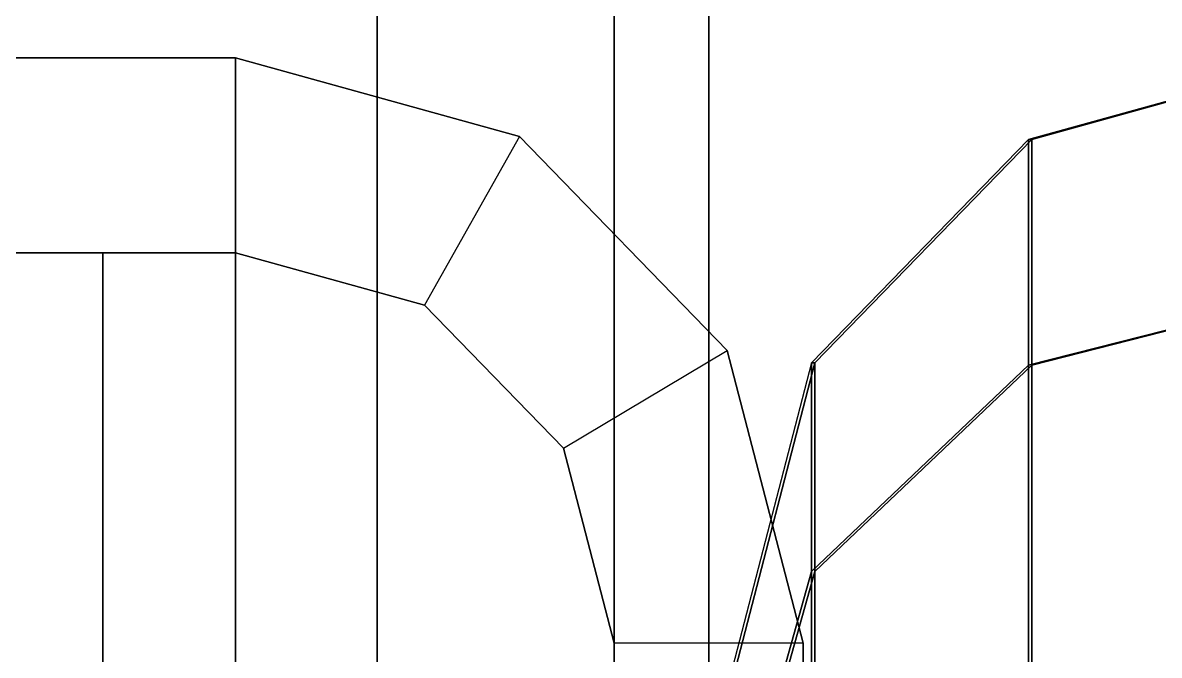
# Model space of a CAD drawing. Extents: x -5 to 335, y -500 to 0.
# Drawn here: x 138.45 to 161.76, y -47.25 to -34.28 of the extents above; entities that cross this region are included whole.
import ezdxf

# ---------------------------------------------------------------- set-up
doc = ezdxf.new("R2010")
doc.units = 0
doc.header["$MEASUREMENT"] = 0
doc.layers.add('ACESSORIO', color=7, linetype='CONTINUOUS')

msp = doc.modelspace()

# ---------------------------------------------------------------- linework, layer by layer
at = {"layer": 'ACESSORIO'}
for points in [[(150.58, -500, 56.98), (145.72, -500, 56.98), (145.72, 0, 56.98), (150.58, 0, 56.98)], [(150.58, -500, 54.94), (145.72, -500, 54.94), (145.72, 0, 54.94), (150.58, 0, 54.94)], [(145.72, 0, 56.98), (145.72, 0, 54.94), (145.72, -500, 54.94), (145.72, -500, 56.98)], [(145.72, 0, 4.07), (145.72, 0, 6.1), (145.72, -500, 6.1), (145.72, -500, 4.07)], [(150.58, -500, 6.1), (145.72, -500, 6.1), (145.72, 0, 6.1), (150.58, 0, 6.1)], [(150.58, -500, 4.07), (145.72, -500, 4.07), (145.72, 0, 4.07), (150.58, 0, 4.07)], [(152.52, -500, 56.98), (150.58, -500, 56.98), (150.58, 0, 56.98), (152.52, 0, 56.98)], [(150.58, -500, 4.07), (152.52, -500, 4.07), (152.52, 0, 4.07), (150.58, 0, 4.07)], [(150.58, -500, 56.98), (150.58, -500, 4.07), (150.58, 0, 4.07), (150.58, 0, 56.98)], [(152.52, -500, 4.07), (150.58, -500, 4.07), (150.58, 0, 4.07), (152.52, 0, 4.07)], [(152.52, -500, 56.98), (152.52, -500, 4.07), (152.52, 0, 4.07), (152.52, 0, 56.98)], [(6.81, -35, 122.09), (142.81, -35, 122.09), (142.81, -35, 126.16), (6.81, -35, 126.16)], [(142.81, -39, 122.09), (6.81, -39, 122.09), (6.81, -35, 122.09), (142.81, -35, 122.09)], [(6.81, -39, 126.16), (6.81, -35, 126.16), (142.81, -35, 126.16), (142.81, -39, 126.16)], [(6.81, -35, 170.93), (142.81, -35, 170.93), (142.81, -35, 175), (6.81, -35, 175)], [(142.81, -39, 170.93), (6.81, -39, 170.93), (6.81, -35, 170.93), (142.81, -35, 170.93)], [(6.81, -39, 175), (6.81, -35, 175), (142.81, -35, 175), (142.81, -39, 175)], [(6.81, -39, 223.84), (6.81, -35, 223.84), (142.81, -35, 223.84), (142.81, -39, 223.84)], [(142.81, -39, 219.77), (6.81, -39, 219.77), (6.81, -35, 219.77), (142.81, -35, 219.77)], [(6.81, -35, 219.77), (142.81, -35, 219.77), (142.81, -35, 223.84), (6.81, -35, 223.84)], [(6.81, -39, 495.49), (6.81, -35, 495.49), (142.81, -35, 495.49), (142.81, -39, 495.49)], [(6.81, -35, 442.59), (142.81, -35, 442.59), (142.81, -35, 446.66), (6.81, -35, 446.66)], [(142.81, -39, 442.59), (6.81, -39, 442.59), (6.81, -35, 442.59), (142.81, -35, 442.59)], [(6.81, -39, 446.66), (6.81, -35, 446.66), (142.81, -35, 446.66), (142.81, -39, 446.66)], [(142.81, -39, 491.42), (6.81, -39, 491.42), (6.81, -35, 491.42), (142.81, -35, 491.42)], [(6.81, -35, 491.42), (142.81, -35, 491.42), (142.81, -35, 495.49), (6.81, -35, 495.49)], [(6.81, -39, 544.33), (6.81, -35, 544.33), (142.81, -35, 544.33), (142.81, -39, 544.33)], [(142.81, -39, 540.26), (6.81, -39, 540.26), (6.81, -35, 540.26), (142.81, -35, 540.26)], [(6.81, -35, 540.26), (142.81, -35, 540.26), (142.81, -35, 544.33), (6.81, -35, 544.33)], [(6.81, -39, 767.15), (6.81, -35, 767.15), (142.81, -35, 767.15), (142.81, -39, 767.15)], [(142.81, -39, 763.08), (6.81, -39, 763.08), (6.81, -35, 763.08), (142.81, -35, 763.08)], [(6.81, -35, 763.08), (142.81, -35, 763.08), (142.81, -35, 767.15), (6.81, -35, 767.15)], [(6.81, -35, 860.76), (142.81, -35, 860.76), (142.81, -35, 864.83), (6.81, -35, 864.83)], [(142.81, -39, 860.76), (6.81, -39, 860.76), (6.81, -35, 860.76), (142.81, -35, 860.76)], [(6.81, -39, 864.83), (6.81, -35, 864.83), (142.81, -35, 864.83), (142.81, -39, 864.83)], [(6.81, -35, 811.92), (142.81, -35, 811.92), (142.81, -35, 815.99), (6.81, -35, 815.99)], [(142.81, -39, 811.92), (6.81, -39, 811.92), (6.81, -35, 811.92), (142.81, -35, 811.92)], [(6.81, -39, 815.99), (6.81, -35, 815.99), (142.81, -35, 815.99), (142.81, -39, 815.99)], [(6.81, -39, 1136.48), (6.81, -35, 1136.48), (142.81, -35, 1136.48), (142.81, -39, 1136.48)], [(142.81, -39, 1132.41), (6.81, -39, 1132.41), (6.81, -35, 1132.41), (142.81, -35, 1132.41)], [(6.81, -35, 1132.41), (142.81, -35, 1132.41), (142.81, -35, 1136.48), (6.81, -35, 1136.48)], [(6.81, -35, 1083.58), (142.81, -35, 1083.58), (142.81, -35, 1087.65), (6.81, -35, 1087.65)], [(142.81, -39, 1083.58), (6.81, -39, 1083.58), (6.81, -35, 1083.58), (142.81, -35, 1083.58)], [(6.81, -39, 1087.65), (6.81, -35, 1087.65), (142.81, -35, 1087.65), (142.81, -39, 1087.65)], [(6.81, -39, 1185.32), (6.81, -35, 1185.32), (142.81, -35, 1185.32), (142.81, -39, 1185.32)], [(142.81, -39, 1181.25), (6.81, -39, 1181.25), (6.81, -35, 1181.25), (142.81, -35, 1181.25)], [(6.81, -35, 1181.25), (142.81, -35, 1181.25), (142.81, -35, 1185.32), (6.81, -35, 1185.32)], [(6.81, -35, 1505.81), (142.81, -35, 1505.81), (142.81, -35, 1509.88), (6.81, -35, 1509.88)], [(142.81, -39, 1505.81), (6.81, -39, 1505.81), (6.81, -35, 1505.81), (142.81, -35, 1505.81)], [(6.81, -39, 1509.88), (6.81, -35, 1509.88), (142.81, -35, 1509.88), (142.81, -39, 1509.88)], [(6.81, -39, 1412.21), (6.81, -35, 1412.21), (142.81, -35, 1412.21), (142.81, -39, 1412.21)], [(142.81, -39, 1408.14), (6.81, -39, 1408.14), (6.81, -35, 1408.14), (142.81, -35, 1408.14)], [(6.81, -35, 1408.14), (142.81, -35, 1408.14), (142.81, -35, 1412.21), (6.81, -35, 1412.21)], [(6.81, -35, 1456.98), (142.81, -35, 1456.98), (142.81, -35, 1461.05), (6.81, -35, 1461.05)], [(142.81, -39, 1456.98), (6.81, -39, 1456.98), (6.81, -35, 1456.98), (142.81, -35, 1456.98)], [(6.81, -39, 1461.05), (6.81, -35, 1461.05), (142.81, -35, 1461.05), (142.81, -39, 1461.05)], [(142.81, -35, 122.09), (142.81, -35, 126.16), (148.64, -36.61, 126.16), (148.64, -36.61, 122.09)], [(148.64, -36.61, 122.09), (146.69, -40.07, 122.09), (142.81, -39, 122.09), (142.81, -35, 122.09)], [(148.64, -36.61, 126.16), (146.69, -40.07, 126.16), (142.81, -39, 126.16), (142.81, -35, 126.16)], [(142.81, -35, 170.93), (142.81, -35, 175), (148.64, -36.61, 175), (148.64, -36.61, 170.93)], [(148.64, -36.61, 170.93), (146.69, -40.07, 170.93), (142.81, -39, 170.93), (142.81, -35, 170.93)], [(148.64, -36.61, 175), (146.69, -40.07, 175), (142.81, -39, 175), (142.81, -35, 175)], [(148.64, -36.61, 223.84), (146.69, -40.07, 223.84), (142.81, -39, 223.84), (142.81, -35, 223.84)], [(148.64, -36.61, 219.77), (146.69, -40.07, 219.77), (142.81, -39, 219.77), (142.81, -35, 219.77)], [(142.81, -35, 219.77), (142.81, -35, 223.84), (148.64, -36.61, 223.84), (148.64, -36.61, 219.77)], [(142.81, -35, 442.59), (142.81, -35, 446.66), (148.64, -36.61, 446.66), (148.64, -36.61, 442.59)], [(148.64, -36.61, 442.59), (146.69, -40.07, 442.59), (142.81, -39, 442.59), (142.81, -35, 442.59)], [(148.64, -36.61, 446.66), (146.69, -40.07, 446.66), (142.81, -39, 446.66), (142.81, -35, 446.66)], [(148.64, -36.61, 495.49), (146.69, -40.07, 495.49), (142.81, -39, 495.49), (142.81, -35, 495.49)], [(148.64, -36.61, 491.42), (146.69, -40.07, 491.42), (142.81, -39, 491.42), (142.81, -35, 491.42)], [(142.81, -35, 491.42), (142.81, -35, 495.49), (148.64, -36.61, 495.49), (148.64, -36.61, 491.42)], [(148.64, -36.61, 544.33), (146.69, -40.07, 544.33), (142.81, -39, 544.33), (142.81, -35, 544.33)], [(148.64, -36.61, 540.26), (146.69, -40.07, 540.26), (142.81, -39, 540.26), (142.81, -35, 540.26)], [(142.81, -35, 540.26), (142.81, -35, 544.33), (148.64, -36.61, 544.33), (148.64, -36.61, 540.26)], [(148.64, -36.61, 767.15), (146.69, -40.07, 767.15), (142.81, -39, 767.15), (142.81, -35, 767.15)], [(148.64, -36.61, 763.08), (146.69, -40.07, 763.08), (142.81, -39, 763.08), (142.81, -35, 763.08)], [(142.81, -35, 763.08), (142.81, -35, 767.15), (148.64, -36.61, 767.15), (148.64, -36.61, 763.08)], [(142.81, -35, 811.92), (142.81, -35, 815.99), (148.64, -36.61, 815.99), (148.64, -36.61, 811.92)], [(148.64, -36.61, 811.92), (146.69, -40.07, 811.92), (142.81, -39, 811.92), (142.81, -35, 811.92)], [(148.64, -36.61, 815.99), (146.69, -40.07, 815.99), (142.81, -39, 815.99), (142.81, -35, 815.99)], [(142.81, -35, 860.76), (142.81, -35, 864.83), (148.64, -36.61, 864.83), (148.64, -36.61, 860.76)], [(148.64, -36.61, 860.76), (146.69, -40.07, 860.76), (142.81, -39, 860.76), (142.81, -35, 860.76)], [(148.64, -36.61, 864.83), (146.69, -40.07, 864.83), (142.81, -39, 864.83), (142.81, -35, 864.83)], [(142.81, -35, 1083.58), (142.81, -35, 1087.65), (148.64, -36.61, 1087.65), (148.64, -36.61, 1083.58)], [(148.64, -36.61, 1083.58), (146.69, -40.07, 1083.58), (142.81, -39, 1083.58), (142.81, -35, 1083.58)], [(148.64, -36.61, 1087.65), (146.69, -40.07, 1087.65), (142.81, -39, 1087.65), (142.81, -35, 1087.65)], [(148.64, -36.61, 1136.48), (146.69, -40.07, 1136.48), (142.81, -39, 1136.48), (142.81, -35, 1136.48)], [(148.64, -36.61, 1132.41), (146.69, -40.07, 1132.41), (142.81, -39, 1132.41), (142.81, -35, 1132.41)], [(142.81, -35, 1132.41), (142.81, -35, 1136.48), (148.64, -36.61, 1136.48), (148.64, -36.61, 1132.41)], [(148.64, -36.61, 1185.32), (146.69, -40.07, 1185.32), (142.81, -39, 1185.32), (142.81, -35, 1185.32)], [(148.64, -36.61, 1181.25), (146.69, -40.07, 1181.25), (142.81, -39, 1181.25), (142.81, -35, 1181.25)], [(142.81, -35, 1181.25), (142.81, -35, 1185.32), (148.64, -36.61, 1185.32), (148.64, -36.61, 1181.25)], [(148.64, -36.61, 1412.21), (146.69, -40.07, 1412.21), (142.81, -39, 1412.21), (142.81, -35, 1412.21)], [(148.64, -36.61, 1408.14), (146.69, -40.07, 1408.14), (142.81, -39, 1408.14), (142.81, -35, 1408.14)], [(142.81, -35, 1408.14), (142.81, -35, 1412.21), (148.64, -36.61, 1412.21), (148.64, -36.61, 1408.14)], [(142.81, -35, 1456.98), (142.81, -35, 1461.05), (148.64, -36.61, 1461.05), (148.64, -36.61, 1456.98)], [(148.64, -36.61, 1456.98), (146.69, -40.07, 1456.98), (142.81, -39, 1456.98), (142.81, -35, 1456.98)], [(148.64, -36.61, 1461.05), (146.69, -40.07, 1461.05), (142.81, -39, 1461.05), (142.81, -35, 1461.05)], [(142.81, -35, 1505.81), (142.81, -35, 1509.88), (148.64, -36.61, 1509.88), (148.64, -36.61, 1505.81)], [(148.64, -36.61, 1505.81), (146.69, -40.07, 1505.81), (142.81, -39, 1505.81), (142.81, -35, 1505.81)], [(148.64, -36.61, 1509.88), (146.69, -40.07, 1509.88), (142.81, -39, 1509.88), (142.81, -35, 1509.88)], [(159.15, -36.67, 1686.41), (165.18, -35, 1686.41), (165.15, -35, 78.22), (159.08, -36.67, 78.22)], [(159.08, -36.67, 78.22), (159.08, -41.3, 54.53), (165.15, -39.76, 53.88), (165.15, -35, 78.22)], [(159.15, -36.67, 1686.41), (159.15, -41.3, 1710.1), (165.18, -39.76, 1710.75), (165.18, -35, 1686.41)], [(149.54, -43, 122.09), (152.9, -41, 122.09), (148.64, -36.61, 122.09), (146.69, -40.07, 122.09)], [(149.54, -43, 126.16), (152.9, -41, 126.16), (148.64, -36.61, 126.16), (146.69, -40.07, 126.16)], [(149.54, -43, 170.93), (152.9, -41, 170.93), (148.64, -36.61, 170.93), (146.69, -40.07, 170.93)], [(149.54, -43, 175), (152.9, -41, 175), (148.64, -36.61, 175), (146.69, -40.07, 175)], [(149.54, -43, 223.84), (152.9, -41, 223.84), (148.64, -36.61, 223.84), (146.69, -40.07, 223.84)], [(149.54, -43, 219.77), (152.9, -41, 219.77), (148.64, -36.61, 219.77), (146.69, -40.07, 219.77)], [(149.54, -43, 442.59), (152.9, -41, 442.59), (148.64, -36.61, 442.59), (146.69, -40.07, 442.59)], [(149.54, -43, 446.66), (152.9, -41, 446.66), (148.64, -36.61, 446.66), (146.69, -40.07, 446.66)], [(149.54, -43, 495.49), (152.9, -41, 495.49), (148.64, -36.61, 495.49), (146.69, -40.07, 495.49)], [(149.54, -43, 491.42), (152.9, -41, 491.42), (148.64, -36.61, 491.42), (146.69, -40.07, 491.42)], [(149.54, -43, 544.33), (152.9, -41, 544.33), (148.64, -36.61, 544.33), (146.69, -40.07, 544.33)], [(149.54, -43, 540.26), (152.9, -41, 540.26), (148.64, -36.61, 540.26), (146.69, -40.07, 540.26)], [(149.54, -43, 767.15), (152.9, -41, 767.15), (148.64, -36.61, 767.15), (146.69, -40.07, 767.15)], [(149.54, -43, 763.08), (152.9, -41, 763.08), (148.64, -36.61, 763.08), (146.69, -40.07, 763.08)], [(149.54, -43, 811.92), (152.9, -41, 811.92), (148.64, -36.61, 811.92), (146.69, -40.07, 811.92)], [(149.54, -43, 815.99), (152.9, -41, 815.99), (148.64, -36.61, 815.99), (146.69, -40.07, 815.99)], [(149.54, -43, 860.76), (152.9, -41, 860.76), (148.64, -36.61, 860.76), (146.69, -40.07, 860.76)], [(149.54, -43, 864.83), (152.9, -41, 864.83), (148.64, -36.61, 864.83), (146.69, -40.07, 864.83)], [(149.54, -43, 1083.58), (152.9, -41, 1083.58), (148.64, -36.61, 1083.58), (146.69, -40.07, 1083.58)], [(149.54, -43, 1087.65), (152.9, -41, 1087.65), (148.64, -36.61, 1087.65), (146.69, -40.07, 1087.65)], [(149.54, -43, 1136.48), (152.9, -41, 1136.48), (148.64, -36.61, 1136.48), (146.69, -40.07, 1136.48)], [(149.54, -43, 1132.41), (152.9, -41, 1132.41), (148.64, -36.61, 1132.41), (146.69, -40.07, 1132.41)], [(149.54, -43, 1185.32), (152.9, -41, 1185.32), (148.64, -36.61, 1185.32), (146.69, -40.07, 1185.32)], [(149.54, -43, 1181.25), (152.9, -41, 1181.25), (148.64, -36.61, 1181.25), (146.69, -40.07, 1181.25)], [(149.54, -43, 1412.21), (152.9, -41, 1412.21), (148.64, -36.61, 1412.21), (146.69, -40.07, 1412.21)], [(149.54, -43, 1408.14), (152.9, -41, 1408.14), (148.64, -36.61, 1408.14), (146.69, -40.07, 1408.14)], [(149.54, -43, 1456.98), (152.9, -41, 1456.98), (148.64, -36.61, 1456.98), (146.69, -40.07, 1456.98)], [(149.54, -43, 1461.05), (152.9, -41, 1461.05), (148.64, -36.61, 1461.05), (146.69, -40.07, 1461.05)], [(149.54, -43, 1505.81), (152.9, -41, 1505.81), (148.64, -36.61, 1505.81), (146.69, -40.07, 1505.81)], [(149.54, -43, 1509.88), (152.9, -41, 1509.88), (148.64, -36.61, 1509.88), (146.69, -40.07, 1509.88)], [(148.64, -36.61, 126.16), (148.64, -36.61, 122.09), (152.9, -41, 122.09), (152.9, -41, 126.16)], [(148.64, -36.61, 175), (148.64, -36.61, 170.93), (152.9, -41, 170.93), (152.9, -41, 175)], [(148.64, -36.61, 223.84), (148.64, -36.61, 219.77), (152.9, -41, 219.77), (152.9, -41, 223.84)], [(148.64, -36.61, 446.66), (148.64, -36.61, 442.59), (152.9, -41, 442.59), (152.9, -41, 446.66)], [(148.64, -36.61, 495.49), (148.64, -36.61, 491.42), (152.9, -41, 491.42), (152.9, -41, 495.49)], [(148.64, -36.61, 544.33), (148.64, -36.61, 540.26), (152.9, -41, 540.26), (152.9, -41, 544.33)], [(148.64, -36.61, 767.15), (148.64, -36.61, 763.08), (152.9, -41, 763.08), (152.9, -41, 767.15)], [(148.64, -36.61, 815.99), (148.64, -36.61, 811.92), (152.9, -41, 811.92), (152.9, -41, 815.99)], [(148.64, -36.61, 864.83), (148.64, -36.61, 860.76), (152.9, -41, 860.76), (152.9, -41, 864.83)], [(148.64, -36.61, 1087.65), (148.64, -36.61, 1083.58), (152.9, -41, 1083.58), (152.9, -41, 1087.65)], [(148.64, -36.61, 1136.48), (148.64, -36.61, 1132.41), (152.9, -41, 1132.41), (152.9, -41, 1136.48)], [(148.64, -36.61, 1185.32), (148.64, -36.61, 1181.25), (152.9, -41, 1181.25), (152.9, -41, 1185.32)], [(148.64, -36.61, 1412.21), (148.64, -36.61, 1408.14), (152.9, -41, 1408.14), (152.9, -41, 1412.21)], [(148.64, -36.61, 1461.05), (148.64, -36.61, 1456.98), (152.9, -41, 1456.98), (152.9, -41, 1461.05)], [(148.64, -36.61, 1509.88), (148.64, -36.61, 1505.81), (152.9, -41, 1505.81), (152.9, -41, 1509.88)], [(154.7, -41.25, 1686.41), (159.15, -36.67, 1686.41), (159.08, -36.67, 78.22), (154.63, -41.25, 78.22)], [(154.63, -41.25, 78.22), (154.63, -45.53, 56.32), (159.08, -41.3, 54.53), (159.08, -36.67, 78.22)], [(154.7, -41.25, 1686.41), (154.7, -45.53, 1708.32), (159.15, -41.3, 1710.1), (159.15, -36.67, 1686.41)], [(6.81, -39, 126.16), (6.81, -39, 122.09), (142.81, -39, 122.09), (142.81, -39, 126.16)], [(6.81, -39, 175), (6.81, -39, 170.93), (142.81, -39, 170.93), (142.81, -39, 175)], [(6.81, -39, 223.84), (6.81, -39, 219.77), (142.81, -39, 219.77), (142.81, -39, 223.84)], [(6.81, -39, 446.66), (6.81, -39, 442.59), (142.81, -39, 442.59), (142.81, -39, 446.66)], [(6.81, -39, 495.49), (6.81, -39, 491.42), (142.81, -39, 491.42), (142.81, -39, 495.49)], [(6.81, -39, 544.33), (6.81, -39, 540.26), (142.81, -39, 540.26), (142.81, -39, 544.33)], [(6.81, -39, 767.15), (6.81, -39, 763.08), (142.81, -39, 763.08), (142.81, -39, 767.15)], [(6.81, -39, 864.83), (6.81, -39, 860.76), (142.81, -39, 860.76), (142.81, -39, 864.83)], [(6.81, -39, 815.99), (6.81, -39, 811.92), (142.81, -39, 811.92), (142.81, -39, 815.99)], [(6.81, -39, 1136.48), (6.81, -39, 1132.41), (142.81, -39, 1132.41), (142.81, -39, 1136.48)], [(6.81, -39, 1087.65), (6.81, -39, 1083.58), (142.81, -39, 1083.58), (142.81, -39, 1087.65)], [(6.81, -39, 1185.32), (6.81, -39, 1181.25), (142.81, -39, 1181.25), (142.81, -39, 1185.32)], [(6.81, -39, 1509.88), (6.81, -39, 1505.81), (142.81, -39, 1505.81), (142.81, -39, 1509.88)], [(6.81, -39, 1412.21), (6.81, -39, 1408.14), (142.81, -39, 1408.14), (142.81, -39, 1412.21)], [(6.81, -39, 1461.05), (6.81, -39, 1456.98), (142.81, -39, 1456.98), (142.81, -39, 1461.05)], [(140.09, -461, 122.09), (140.09, -461, 124.94), (140.09, -39, 124.94), (140.09, -39, 122.09)], [(142.81, -461, 124.94), (142.81, -39, 124.94), (140.09, -39, 124.94), (140.09, -461, 124.94)], [(140.09, -461, 122.09), (142.81, -461, 122.09), (142.81, -39, 122.09), (140.09, -39, 122.09)], [(140.09, -461, 442.59), (140.09, -461, 445.44), (140.09, -39, 445.44), (140.09, -39, 442.59)], [(142.81, -461, 445.44), (142.81, -39, 445.44), (140.09, -39, 445.44), (140.09, -461, 445.44)], [(140.09, -461, 442.59), (142.81, -461, 442.59), (142.81, -39, 442.59), (140.09, -39, 442.59)], [(140.09, -461, 763.08), (142.81, -461, 763.08), (142.81, -39, 763.08), (140.09, -39, 763.08)], [(142.81, -461, 765.93), (142.81, -39, 765.93), (140.09, -39, 765.93), (140.09, -461, 765.93)], [(140.09, -461, 763.08), (140.09, -461, 765.93), (140.09, -39, 765.93), (140.09, -39, 763.08)], [(140.09, -461, 1083.58), (140.09, -461, 1086.42), (140.09, -39, 1086.42), (140.09, -39, 1083.58)], [(142.81, -461, 1086.42), (142.81, -39, 1086.42), (140.09, -39, 1086.42), (140.09, -461, 1086.42)], [(140.09, -461, 1083.58), (142.81, -461, 1083.58), (142.81, -39, 1083.58), (140.09, -39, 1083.58)], [(140.09, -461, 1408.14), (142.81, -461, 1408.14), (142.81, -39, 1408.14), (140.09, -39, 1408.14)], [(142.81, -461, 1410.99), (142.81, -39, 1410.99), (140.09, -39, 1410.99), (140.09, -461, 1410.99)], [(140.09, -461, 1408.14), (140.09, -461, 1410.99), (140.09, -39, 1410.99), (140.09, -39, 1408.14)], [(142.81, -39, 122.09), (142.81, -461, 122.09), (142.81, -461, 124.94), (142.81, -39, 124.94)], [(142.81, -39, 442.59), (142.81, -461, 442.59), (142.81, -461, 445.44), (142.81, -39, 445.44)], [(142.81, -39, 763.08), (142.81, -461, 763.08), (142.81, -461, 765.93), (142.81, -39, 765.93)], [(142.81, -39, 1083.58), (142.81, -461, 1083.58), (142.81, -461, 1086.42), (142.81, -39, 1086.42)], [(142.81, -39, 1408.14), (142.81, -461, 1408.14), (142.81, -461, 1410.99), (142.81, -39, 1410.99)], [(146.69, -40.07, 126.16), (146.69, -40.07, 122.09), (142.81, -39, 122.09), (142.81, -39, 126.16)], [(146.69, -40.07, 175), (146.69, -40.07, 170.93), (142.81, -39, 170.93), (142.81, -39, 175)], [(146.69, -40.07, 223.84), (146.69, -40.07, 219.77), (142.81, -39, 219.77), (142.81, -39, 223.84)], [(146.69, -40.07, 446.66), (146.69, -40.07, 442.59), (142.81, -39, 442.59), (142.81, -39, 446.66)], [(146.69, -40.07, 495.49), (146.69, -40.07, 491.42), (142.81, -39, 491.42), (142.81, -39, 495.49)], [(146.69, -40.07, 544.33), (146.69, -40.07, 540.26), (142.81, -39, 540.26), (142.81, -39, 544.33)], [(146.69, -40.07, 767.15), (146.69, -40.07, 763.08), (142.81, -39, 763.08), (142.81, -39, 767.15)], [(146.69, -40.07, 815.99), (146.69, -40.07, 811.92), (142.81, -39, 811.92), (142.81, -39, 815.99)], [(146.69, -40.07, 864.83), (146.69, -40.07, 860.76), (142.81, -39, 860.76), (142.81, -39, 864.83)], [(146.69, -40.07, 1087.65), (146.69, -40.07, 1083.58), (142.81, -39, 1083.58), (142.81, -39, 1087.65)], [(146.69, -40.07, 1136.48), (146.69, -40.07, 1132.41), (142.81, -39, 1132.41), (142.81, -39, 1136.48)], [(146.69, -40.07, 1185.32), (146.69, -40.07, 1181.25), (142.81, -39, 1181.25), (142.81, -39, 1185.32)], [(146.69, -40.07, 1412.21), (146.69, -40.07, 1408.14), (142.81, -39, 1408.14), (142.81, -39, 1412.21)], [(146.69, -40.07, 1461.05), (146.69, -40.07, 1456.98), (142.81, -39, 1456.98), (142.81, -39, 1461.05)], [(146.69, -40.07, 1509.88), (146.69, -40.07, 1505.81), (142.81, -39, 1505.81), (142.81, -39, 1509.88)], [(159.08, -41.3, 54.53), (159.08, -54.49, 34.46), (165.15, -53.31, 33.25), (165.15, -39.76, 53.88)], [(159.15, -41.3, 1710.1), (159.15, -54.49, 1730.17), (165.18, -53.31, 1731.38), (165.18, -39.76, 1710.75)], [(149.54, -43, 122.09), (149.54, -43, 126.16), (146.69, -40.07, 126.16), (146.69, -40.07, 122.09)], [(149.54, -43, 170.93), (149.54, -43, 175), (146.69, -40.07, 175), (146.69, -40.07, 170.93)], [(149.54, -43, 219.77), (149.54, -43, 223.84), (146.69, -40.07, 223.84), (146.69, -40.07, 219.77)], [(149.54, -43, 442.59), (149.54, -43, 446.66), (146.69, -40.07, 446.66), (146.69, -40.07, 442.59)], [(149.54, -43, 491.42), (149.54, -43, 495.49), (146.69, -40.07, 495.49), (146.69, -40.07, 491.42)], [(149.54, -43, 540.26), (149.54, -43, 544.33), (146.69, -40.07, 544.33), (146.69, -40.07, 540.26)], [(149.54, -43, 763.08), (149.54, -43, 767.15), (146.69, -40.07, 767.15), (146.69, -40.07, 763.08)], [(149.54, -43, 811.92), (149.54, -43, 815.99), (146.69, -40.07, 815.99), (146.69, -40.07, 811.92)], [(149.54, -43, 860.76), (149.54, -43, 864.83), (146.69, -40.07, 864.83), (146.69, -40.07, 860.76)], [(149.54, -43, 1083.58), (149.54, -43, 1087.65), (146.69, -40.07, 1087.65), (146.69, -40.07, 1083.58)], [(149.54, -43, 1132.41), (149.54, -43, 1136.48), (146.69, -40.07, 1136.48), (146.69, -40.07, 1132.41)], [(149.54, -43, 1181.25), (149.54, -43, 1185.32), (146.69, -40.07, 1185.32), (146.69, -40.07, 1181.25)], [(149.54, -43, 1408.14), (149.54, -43, 1412.21), (146.69, -40.07, 1412.21), (146.69, -40.07, 1408.14)], [(149.54, -43, 1456.98), (149.54, -43, 1461.05), (146.69, -40.07, 1461.05), (146.69, -40.07, 1456.98)], [(149.54, -43, 1505.81), (149.54, -43, 1509.88), (146.69, -40.07, 1509.88), (146.69, -40.07, 1505.81)], [(154.46, -47, 223.84), (150.58, -47, 223.84), (149.54, -43, 223.84), (152.9, -41, 223.84)], [(154.46, -47, 219.77), (150.58, -47, 219.77), (149.54, -43, 219.77), (152.9, -41, 219.77)], [(154.46, -47, 122.09), (150.58, -47, 122.09), (149.54, -43, 122.09), (152.9, -41, 122.09)], [(154.46, -47, 126.16), (150.58, -47, 126.16), (149.54, -43, 126.16), (152.9, -41, 126.16)], [(154.46, -47, 170.93), (150.58, -47, 170.93), (149.54, -43, 170.93), (152.9, -41, 170.93)], [(154.46, -47, 175), (150.58, -47, 175), (149.54, -43, 175), (152.9, -41, 175)], [(154.46, -47, 495.49), (150.58, -47, 495.49), (149.54, -43, 495.49), (152.9, -41, 495.49)], [(154.46, -47, 491.42), (150.58, -47, 491.42), (149.54, -43, 491.42), (152.9, -41, 491.42)], [(154.46, -47, 544.33), (150.58, -47, 544.33), (149.54, -43, 544.33), (152.9, -41, 544.33)], [(154.46, -47, 540.26), (150.58, -47, 540.26), (149.54, -43, 540.26), (152.9, -41, 540.26)], [(154.46, -47, 442.59), (150.58, -47, 442.59), (149.54, -43, 442.59), (152.9, -41, 442.59)], [(154.46, -47, 446.66), (150.58, -47, 446.66), (149.54, -43, 446.66), (152.9, -41, 446.66)], [(154.46, -47, 767.15), (150.58, -47, 767.15), (149.54, -43, 767.15), (152.9, -41, 767.15)], [(154.46, -47, 763.08), (150.58, -47, 763.08), (149.54, -43, 763.08), (152.9, -41, 763.08)], [(154.46, -47, 811.92), (150.58, -47, 811.92), (149.54, -43, 811.92), (152.9, -41, 811.92)], [(154.46, -47, 815.99), (150.58, -47, 815.99), (149.54, -43, 815.99), (152.9, -41, 815.99)], [(154.46, -47, 860.76), (150.58, -47, 860.76), (149.54, -43, 860.76), (152.9, -41, 860.76)], [(154.46, -47, 864.83), (150.58, -47, 864.83), (149.54, -43, 864.83), (152.9, -41, 864.83)], [(154.46, -47, 1083.58), (150.58, -47, 1083.58), (149.54, -43, 1083.58), (152.9, -41, 1083.58)], [(154.46, -47, 1087.65), (150.58, -47, 1087.65), (149.54, -43, 1087.65), (152.9, -41, 1087.65)], [(154.46, -47, 1136.48), (150.58, -47, 1136.48), (149.54, -43, 1136.48), (152.9, -41, 1136.48)], [(154.46, -47, 1132.41), (150.58, -47, 1132.41), (149.54, -43, 1132.41), (152.9, -41, 1132.41)], [(154.46, -47, 1412.21), (150.58, -47, 1412.21), (149.54, -43, 1412.21), (152.9, -41, 1412.21)], [(154.46, -47, 1408.14), (150.58, -47, 1408.14), (149.54, -43, 1408.14), (152.9, -41, 1408.14)], [(154.46, -47, 1185.32), (150.58, -47, 1185.32), (149.54, -43, 1185.32), (152.9, -41, 1185.32)], [(154.46, -47, 1181.25), (150.58, -47, 1181.25), (149.54, -43, 1181.25), (152.9, -41, 1181.25)], [(154.46, -47, 1456.98), (150.58, -47, 1456.98), (149.54, -43, 1456.98), (152.9, -41, 1456.98)], [(154.46, -47, 1461.05), (150.58, -47, 1461.05), (149.54, -43, 1461.05), (152.9, -41, 1461.05)], [(154.46, -47, 1505.81), (150.58, -47, 1505.81), (149.54, -43, 1505.81), (152.9, -41, 1505.81)], [(154.46, -47, 1509.88), (150.58, -47, 1509.88), (149.54, -43, 1509.88), (152.9, -41, 1509.88)], [(152.9, -41, 219.77), (152.9, -41, 223.84), (154.46, -47, 223.84), (154.46, -47, 219.77)], [(152.9, -41, 122.09), (152.9, -41, 126.16), (154.46, -47, 126.16), (154.46, -47, 122.09)], [(152.9, -41, 170.93), (152.9, -41, 175), (154.46, -47, 175), (154.46, -47, 170.93)], [(152.9, -41, 491.42), (152.9, -41, 495.49), (154.46, -47, 495.49), (154.46, -47, 491.42)], [(152.9, -41, 540.26), (152.9, -41, 544.33), (154.46, -47, 544.33), (154.46, -47, 540.26)], [(152.9, -41, 442.59), (152.9, -41, 446.66), (154.46, -47, 446.66), (154.46, -47, 442.59)], [(152.9, -41, 763.08), (152.9, -41, 767.15), (154.46, -47, 767.15), (154.46, -47, 763.08)], [(152.9, -41, 811.92), (152.9, -41, 815.99), (154.46, -47, 815.99), (154.46, -47, 811.92)], [(152.9, -41, 860.76), (152.9, -41, 864.83), (154.46, -47, 864.83), (154.46, -47, 860.76)], [(152.9, -41, 1083.58), (152.9, -41, 1087.65), (154.46, -47, 1087.65), (154.46, -47, 1083.58)], [(152.9, -41, 1132.41), (152.9, -41, 1136.48), (154.46, -47, 1136.48), (154.46, -47, 1132.41)], [(152.9, -41, 1408.14), (152.9, -41, 1412.21), (154.46, -47, 1412.21), (154.46, -47, 1408.14)], [(152.9, -41, 1181.25), (152.9, -41, 1185.32), (154.46, -47, 1185.32), (154.46, -47, 1181.25)], [(152.9, -41, 1456.98), (152.9, -41, 1461.05), (154.46, -47, 1461.05), (154.46, -47, 1456.98)], [(152.9, -41, 1505.81), (152.9, -41, 1509.88), (154.46, -47, 1509.88), (154.46, -47, 1505.81)], [(153.08, -47.5, 1686.41), (154.7, -41.25, 1686.41), (154.63, -41.25, 78.22), (153.01, -47.5, 78.21)], [(153.01, -47.5, 78.22), (153.01, -51.31, 58.75), (154.63, -45.53, 56.32), (154.63, -41.25, 78.22)], [(153.08, -47.5, 1686.41), (153.08, -51.31, 1705.88), (154.7, -45.53, 1708.32), (154.7, -41.25, 1686.41)], [(154.63, -45.53, 56.32), (154.63, -57.73, 37.75), (159.08, -54.49, 34.46), (159.08, -41.3, 54.53)], [(154.7, -45.53, 1708.32), (154.7, -57.73, 1726.88), (159.15, -54.49, 1730.17), (159.15, -41.3, 1710.1)], [(150.58, -47, 223.84), (150.58, -47, 219.77), (149.54, -43, 219.77), (149.54, -43, 223.84)], [(150.58, -47, 126.16), (150.58, -47, 122.09), (149.54, -43, 122.09), (149.54, -43, 126.16)], [(150.58, -47, 175), (150.58, -47, 170.93), (149.54, -43, 170.93), (149.54, -43, 175)], [(150.58, -47, 495.49), (150.58, -47, 491.42), (149.54, -43, 491.42), (149.54, -43, 495.49)], [(150.58, -47, 544.33), (150.58, -47, 540.26), (149.54, -43, 540.26), (149.54, -43, 544.33)], [(150.58, -47, 446.66), (150.58, -47, 442.59), (149.54, -43, 442.59), (149.54, -43, 446.66)], [(150.58, -47, 767.15), (150.58, -47, 763.08), (149.54, -43, 763.08), (149.54, -43, 767.15)], [(150.58, -47, 815.99), (150.58, -47, 811.92), (149.54, -43, 811.92), (149.54, -43, 815.99)], [(150.58, -47, 864.83), (150.58, -47, 860.76), (149.54, -43, 860.76), (149.54, -43, 864.83)], [(150.58, -47, 1087.65), (150.58, -47, 1083.58), (149.54, -43, 1083.58), (149.54, -43, 1087.65)], [(150.58, -47, 1136.48), (150.58, -47, 1132.41), (149.54, -43, 1132.41), (149.54, -43, 1136.48)], [(150.58, -47, 1412.21), (150.58, -47, 1408.14), (149.54, -43, 1408.14), (149.54, -43, 1412.21)], [(150.58, -47, 1185.32), (150.58, -47, 1181.25), (149.54, -43, 1181.25), (149.54, -43, 1185.32)], [(150.58, -47, 1461.05), (150.58, -47, 1456.98), (149.54, -43, 1456.98), (149.54, -43, 1461.05)], [(150.58, -47, 1509.88), (150.58, -47, 1505.81), (149.54, -43, 1505.81), (149.54, -43, 1509.88)], [(153.01, -51.31, 58.75), (153.01, -62.14, 42.24), (154.63, -57.73, 37.75), (154.63, -45.53, 56.32)], [(153.08, -51.31, 1705.88), (153.08, -62.14, 1722.39), (154.7, -57.73, 1726.88), (154.7, -45.53, 1708.32)], [(150.58, -54, 122.09), (154.46, -54, 122.09), (154.46, -47, 122.09), (150.58, -47, 122.09)], [(150.58, -54, 126.16), (154.46, -54, 126.16), (154.46, -47, 126.16), (150.58, -47, 126.16)], [(150.58, -54, 170.93), (154.46, -54, 170.93), (154.46, -47, 170.93), (150.58, -47, 170.93)], [(150.58, -54, 175), (154.46, -54, 175), (154.46, -47, 175), (150.58, -47, 175)], [(150.58, -54, 122.09), (150.58, -54, 126.16), (150.58, -47, 126.16), (150.58, -47, 122.09)], [(150.58, -54, 170.93), (150.58, -54, 175), (150.58, -47, 175), (150.58, -47, 170.93)], [(150.58, -54, 223.84), (154.46, -54, 223.84), (154.46, -47, 223.84), (150.58, -47, 223.84)], [(150.58, -54, 219.77), (154.46, -54, 219.77), (154.46, -47, 219.77), (150.58, -47, 219.77)], [(150.58, -54, 219.77), (150.58, -54, 223.84), (150.58, -47, 223.84), (150.58, -47, 219.77)], [(150.58, -54, 442.59), (154.46, -54, 442.59), (154.46, -47, 442.59), (150.58, -47, 442.59)], [(150.58, -54, 446.66), (154.46, -54, 446.66), (154.46, -47, 446.66), (150.58, -47, 446.66)], [(150.58, -54, 442.59), (150.58, -54, 446.66), (150.58, -47, 446.66), (150.58, -47, 442.59)], [(150.58, -54, 495.49), (154.46, -54, 495.49), (154.46, -47, 495.49), (150.58, -47, 495.49)], [(150.58, -54, 491.42), (154.46, -54, 491.42), (154.46, -47, 491.42), (150.58, -47, 491.42)], [(150.58, -54, 544.33), (154.46, -54, 544.33), (154.46, -47, 544.33), (150.58, -47, 544.33)], [(150.58, -54, 540.26), (154.46, -54, 540.26), (154.46, -47, 540.26), (150.58, -47, 540.26)], [(150.58, -54, 491.42), (150.58, -54, 495.49), (150.58, -47, 495.49), (150.58, -47, 491.42)], [(150.58, -54, 540.26), (150.58, -54, 544.33), (150.58, -47, 544.33), (150.58, -47, 540.26)], [(150.58, -54, 767.15), (154.46, -54, 767.15), (154.46, -47, 767.15), (150.58, -47, 767.15)], [(150.58, -54, 763.08), (154.46, -54, 763.08), (154.46, -47, 763.08), (150.58, -47, 763.08)], [(150.58, -54, 860.76), (154.46, -54, 860.76), (154.46, -47, 860.76), (150.58, -47, 860.76)], [(150.58, -54, 864.83), (154.46, -54, 864.83), (154.46, -47, 864.83), (150.58, -47, 864.83)], [(150.58, -54, 811.92), (154.46, -54, 811.92), (154.46, -47, 811.92), (150.58, -47, 811.92)], [(150.58, -54, 815.99), (154.46, -54, 815.99), (154.46, -47, 815.99), (150.58, -47, 815.99)], [(150.58, -54, 763.08), (150.58, -54, 767.15), (150.58, -47, 767.15), (150.58, -47, 763.08)], [(150.58, -54, 811.92), (150.58, -54, 815.99), (150.58, -47, 815.99), (150.58, -47, 811.92)], [(150.58, -54, 860.76), (150.58, -54, 864.83), (150.58, -47, 864.83), (150.58, -47, 860.76)], [(150.58, -54, 1136.48), (154.46, -54, 1136.48), (154.46, -47, 1136.48), (150.58, -47, 1136.48)], [(150.58, -54, 1132.41), (154.46, -54, 1132.41), (154.46, -47, 1132.41), (150.58, -47, 1132.41)], [(150.58, -54, 1083.58), (154.46, -54, 1083.58), (154.46, -47, 1083.58), (150.58, -47, 1083.58)], [(150.58, -54, 1087.65), (154.46, -54, 1087.65), (154.46, -47, 1087.65), (150.58, -47, 1087.65)], [(150.58, -54, 1083.58), (150.58, -54, 1087.65), (150.58, -47, 1087.65), (150.58, -47, 1083.58)], [(150.58, -54, 1132.41), (150.58, -54, 1136.48), (150.58, -47, 1136.48), (150.58, -47, 1132.41)], [(150.58, -54, 1185.32), (154.46, -54, 1185.32), (154.46, -47, 1185.32), (150.58, -47, 1185.32)], [(150.58, -54, 1181.25), (154.46, -54, 1181.25), (154.46, -47, 1181.25), (150.58, -47, 1181.25)], [(150.58, -54, 1181.25), (150.58, -54, 1185.32), (150.58, -47, 1185.32), (150.58, -47, 1181.25)], [(150.58, -54, 1412.21), (154.46, -54, 1412.21), (154.46, -47, 1412.21), (150.58, -47, 1412.21)], [(150.58, -54, 1408.14), (154.46, -54, 1408.14), (154.46, -47, 1408.14), (150.58, -47, 1408.14)], [(150.58, -54, 1408.14), (150.58, -54, 1412.21), (150.58, -47, 1412.21), (150.58, -47, 1408.14)], [(150.58, -54, 1456.98), (154.46, -54, 1456.98), (154.46, -47, 1456.98), (150.58, -47, 1456.98)], [(150.58, -54, 1461.05), (154.46, -54, 1461.05), (154.46, -47, 1461.05), (150.58, -47, 1461.05)], [(150.58, -54, 1505.81), (154.46, -54, 1505.81), (154.46, -47, 1505.81), (150.58, -47, 1505.81)], [(150.58, -54, 1509.88), (154.46, -54, 1509.88), (154.46, -47, 1509.88), (150.58, -47, 1509.88)], [(150.58, -54, 1456.98), (150.58, -54, 1461.05), (150.58, -47, 1461.05), (150.58, -47, 1456.98)], [(150.58, -54, 1505.81), (150.58, -54, 1509.88), (150.58, -47, 1509.88), (150.58, -47, 1505.81)], [(154.46, -47, 126.16), (154.46, -47, 122.09), (154.46, -54, 122.09), (154.46, -54, 126.16)], [(154.46, -47, 175), (154.46, -47, 170.93), (154.46, -54, 170.93), (154.46, -54, 175)], [(154.46, -47, 223.84), (154.46, -47, 219.77), (154.46, -54, 219.77), (154.46, -54, 223.84)], [(154.46, -47, 446.66), (154.46, -47, 442.59), (154.46, -54, 442.59), (154.46, -54, 446.66)], [(154.46, -47, 495.49), (154.46, -47, 491.42), (154.46, -54, 491.42), (154.46, -54, 495.49)], [(154.46, -47, 544.33), (154.46, -47, 540.26), (154.46, -54, 540.26), (154.46, -54, 544.33)], [(154.46, -47, 767.15), (154.46, -47, 763.08), (154.46, -54, 763.08), (154.46, -54, 767.15)], [(154.46, -47, 815.99), (154.46, -47, 811.92), (154.46, -54, 811.92), (154.46, -54, 815.99)], [(154.46, -47, 864.83), (154.46, -47, 860.76), (154.46, -54, 860.76), (154.46, -54, 864.83)], [(154.46, -47, 1087.65), (154.46, -47, 1083.58), (154.46, -54, 1083.58), (154.46, -54, 1087.65)], [(154.46, -47, 1136.48), (154.46, -47, 1132.41), (154.46, -54, 1132.41), (154.46, -54, 1136.48)], [(154.46, -47, 1185.32), (154.46, -47, 1181.25), (154.46, -54, 1181.25), (154.46, -54, 1185.32)], [(154.46, -47, 1412.21), (154.46, -47, 1408.14), (154.46, -54, 1408.14), (154.46, -54, 1412.21)], [(154.46, -47, 1461.05), (154.46, -47, 1456.98), (154.46, -54, 1456.98), (154.46, -54, 1461.05)], [(154.46, -47, 1509.88), (154.46, -47, 1505.81), (154.46, -54, 1505.81), (154.46, -54, 1509.88)]]:
    msp.add_3dface(points, dxfattribs=at)

doc.saveas('drawing.dxf')
